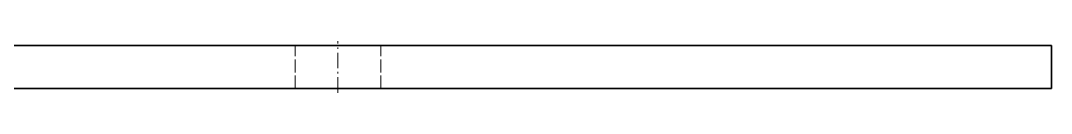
# Model space of a CAD drawing. Header units: millimetres. Extents: x 9230 to 30874, y -310 to 1935.
# Drawn here: x 30667 to 30739.2, y -184.6 to -181 of the extents above; entities that cross this region are included whole.
import ezdxf

# ---------------------------------------------------------------- set-up
doc = ezdxf.new("R2010")
doc.units = ezdxf.units.MM
for name, pattern in [('AM_ISO02W050x2', [3.75, 3, -0.75]), ('AM_ISO08W050x2', [9, 6, -0.75, 1.5, -0.75]), ('DASHDOT', [18.5, 12, -3, 0.5, -3]), ('DASHED', [15, 12, -3])]:
    doc.linetypes.add(name, pattern=pattern)
doc.layers.add('HIDDEN', color=1, linetype='AM_ISO02W050x2', lineweight=18)
doc.layers.add('中心线', color=2, linetype='AM_ISO08W050x2', lineweight=18)

msp = doc.modelspace()

# ---------------------------------------------------------------- linework, layer by layer
at = {"color": 7, "lineweight": 35}
for p, q in [((30739.193, -181.258), (30567.193, -181.258)), ((30739.193, -184.258), (30567.193, -184.258))]:
    msp.add_line(p, q, dxfattribs=at)
at = {"color": 7, "lineweight": 35, "ltscale": 0.075}
msp.add_line((30739.193, -181.258), (30739.193, -184.258), dxfattribs=at)
at = {"layer": 'HIDDEN', "linetype": 'DASHED', "ltscale": 0.075}
for p, q in [((30686.193, -184.258), (30686.193, -181.258)), ((30692.193, -184.258), (30692.193, -181.258))]:
    msp.add_line(p, q, dxfattribs=at)
at = {"layer": '中心线', "linetype": 'DASHDOT', "ltscale": 0.09}
msp.add_line((30689.193, -184.558), (30689.193, -180.958), dxfattribs=at)

doc.saveas('drawing.dxf')
